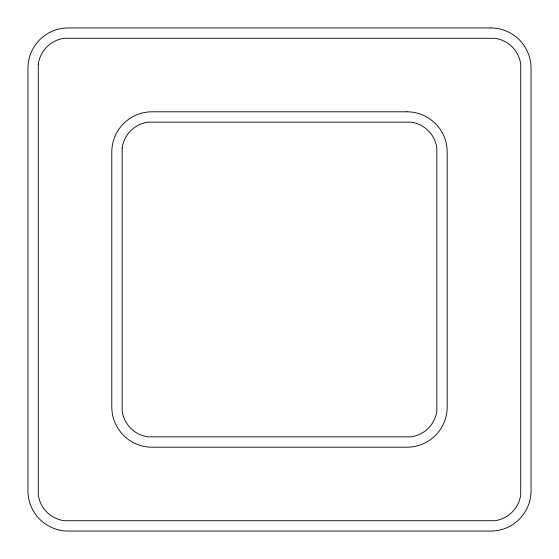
<?xml version="1.0" encoding="UTF-8"?>
<svg xmlns="http://www.w3.org/2000/svg" width="559" height="559" viewBox="0 0 559 559"><rect width="100%" height="100%" fill="white"/><g stroke="black" fill="none" stroke-linecap="round" stroke-linejoin="round"><path stroke-width="0.84" d="M38.291 64.264L38.291 494.736A30.165 30.165 0 0 0 64.264 520.709L494.736 520.709A30.165 30.165 0 0 0 520.709 494.736L520.709 64.264A30.165 30.165 0 0 0 494.736 38.291L64.264 38.291A30.165 30.165 0 0 0 38.291 64.264M122.142 148.114L122.142 410.886A30.165 30.165 0 0 0 148.114 436.858L410.886 436.858A30.165 30.165 0 0 0 436.858 410.886L436.858 148.114A30.165 30.165 0 0 0 410.886 122.142L148.114 122.142A30.165 30.165 0 0 0 122.142 148.114M490.802 27.95L68.198 27.95A40.248 40.248 0 0 0 27.95 68.198L27.95 490.802A40.248 40.248 0 0 0 68.198 531.05L490.802 531.05A40.248 40.248 0 0 0 531.05 490.802L531.05 68.198A40.248 40.248 0 0 0 490.802 27.95M406.952 111.8L152.048 111.8A40.248 40.248 0 0 0 111.8 152.048L111.8 406.952A40.248 40.248 0 0 0 152.048 447.2L406.952 447.2A40.248 40.248 0 0 0 447.2 406.952L447.2 152.048A40.248 40.248 0 0 0 406.952 111.8"/></g></svg>
